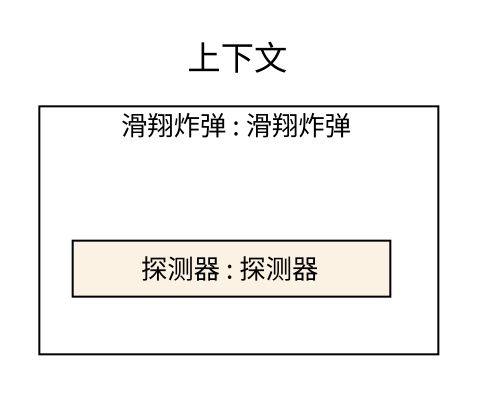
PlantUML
@startuml
title 上下文
rectangle "滑翔炸弹 : 滑翔炸弹" as 滑翔炸弹 {
  rectangle "探测器 : 探测器" as 探测器
}
@enduml
